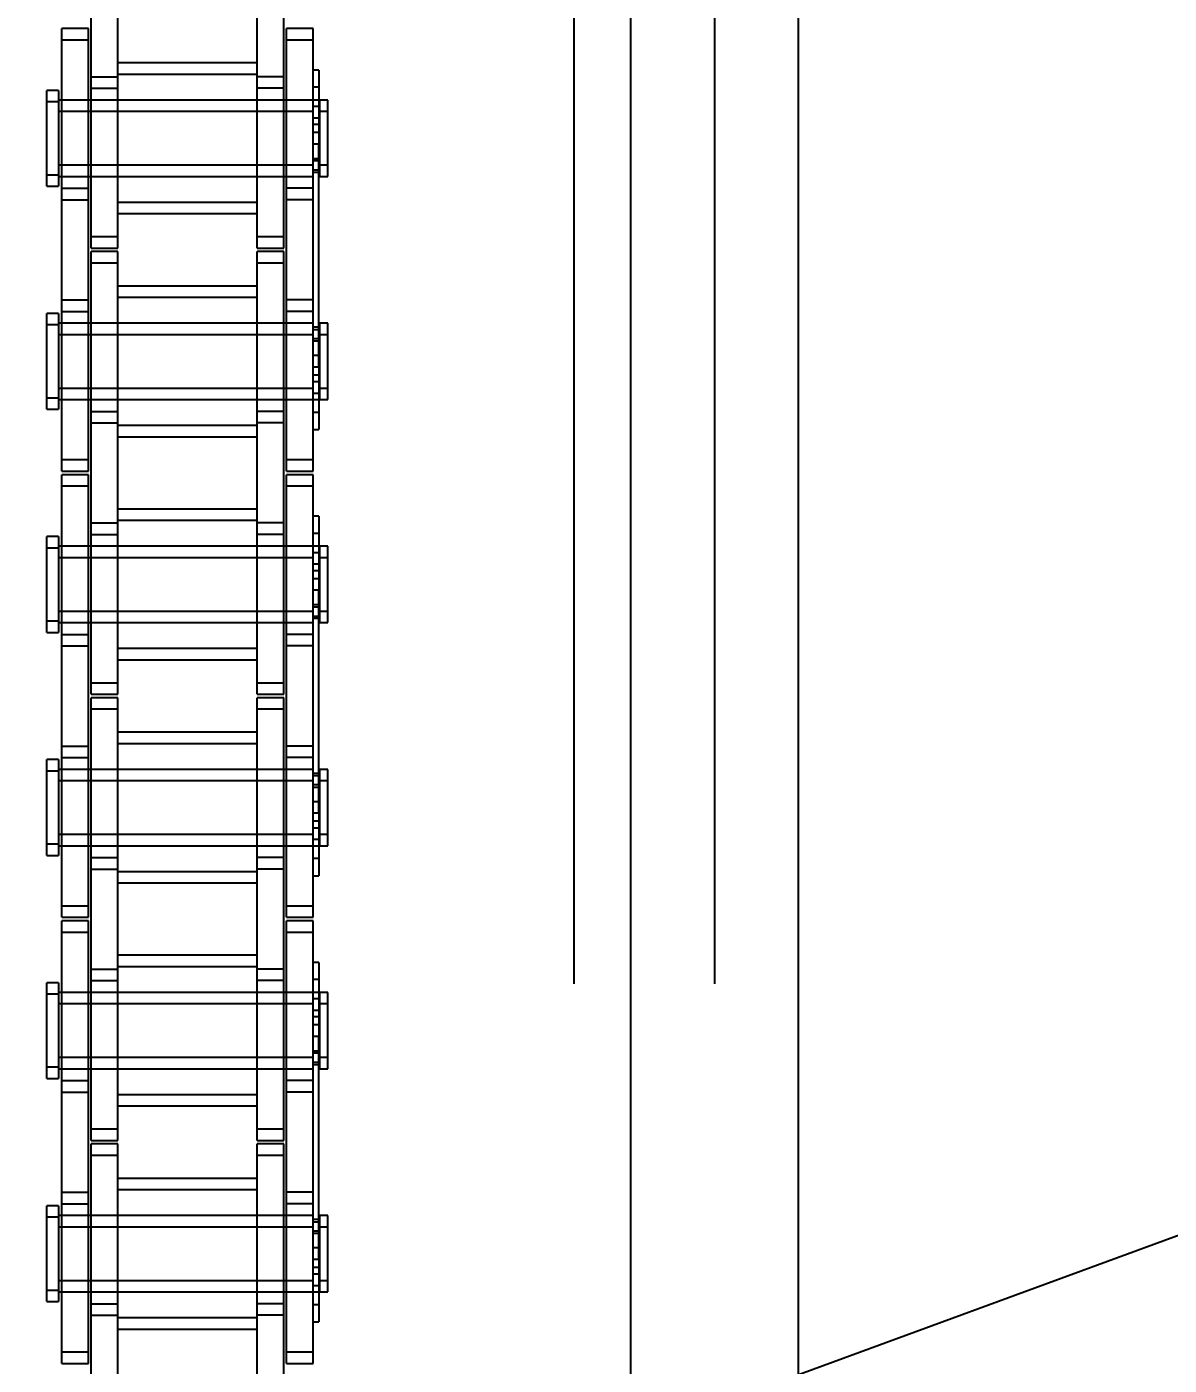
# Model space of a CAD drawing. Header units: metres. Extents: x 0 to 63075, y 0 to 44550.
# Drawn here: x 14014.6 to 14079.6, y 28807.8 to 28884 of the extents above; entities that cross this region are included whole.
import ezdxf

# ---------------------------------------------------------------- set-up
doc = ezdxf.new("R2010")
doc.units = ezdxf.units.M
doc.header["$LTSCALE"] = 75
doc.linetypes.add('HIDDEN2', pattern=[4.7625, 3.175, -1.5875])
for name, color, linetype in [('18_COTAS', 7, 'Continuous'), ('SDM', 7, 'Continuous'), ('SL1', 8, 'Continuous'), ('SL4', 4, 'Continuous'), ('ST1', 7, 'HIDDEN2')]:
    doc.layers.add(name, color=color, linetype=linetype)
doc.styles.add('ROMANS', font='ROMANS.SHX')
doc.dimstyles.new('75___1-75', dxfattribs={"dimscale": 75, "dimtxt": 2.5, "dimasz": 2, "dimexe": 1.5, "dimexo": 1, "dimgap": 0.5, "dimtad": 1, "dimdec": 0, "dimzin": 12, "dimtxsty": 'ROMANS', "dimcen": 0, "dimclrd": 256, "dimclre": 256, "dimclrt": 3, "dimazin": 3, "dimtfac": 1, "dimtdec": 0, "dimtmove": 0, "dimatfit": 0, "dimfxl": 1, "dimlwd": -1, "dimlwe": -1, "dimarcsym": 0})

# ---------------------------------------------------------------- blocks, each defined once
blk = doc.blocks.new('A$C1d93b9d1')
at = {"layer": 'SL1'}
h = blk.add_hatch(dxfattribs=at)
h.set_pattern_fill('_USER', color=256, scale=162.5, angle=45, style=0, pattern_type=0)
h.set_pattern_definition([(45, (-16661.6, -20824.6), (-114.90485, 114.90485), [])])
h.paths.add_polyline_path([(4898.082, 4636.318), (5948.734, 4636.318), (5901.607, 4542.064), (5682.606, 4461.672), (5480.238, 4248.214), (5366.579, 4226.037), (5244.603, 4278.708), (5081.045, 4469.988), (4934.12, 4553.153)])
blk.add_lwpolyline([(4898.082, 4636.318), (5948.734, 4636.318), (5901.607, 4542.064), (5682.606, 4461.672), (5480.238, 4248.214), (5366.579, 4226.037), (5244.603, 4278.708), (5081.045, 4469.988), (4934.12, 4553.153)], close=True, dxfattribs=at)
blk = doc.blocks.new('*D27')
at = {"layer": '18_COTAS', "transparency": 16777216}
for p, q in [((12131.24, 27878.333), (12131.24, 30705.371)), ((13913.74, 30509.566), (13913.74, 30705.371)), ((11981.24, 30592.871), (11122.311, 30592.871)), ((13913.74, 30592.871), (12131.24, 30592.871)), ((14063.74, 30592.871), (14213.74, 30592.871))]:
    blk.add_line(p, q, dxfattribs=at)
for points in [[(11981.24, 30617.871), (11981.24, 30567.871), (12131.24, 30592.871)], [(14063.74, 30617.871), (14063.74, 30567.871), (13913.74, 30592.871)]]:
    blk.add_solid(points, dxfattribs=at)
at = {"layer": 'Defpoints', "color": 0, "transparency": 16777216}
for p in [(13913.74, 30592.871), (13913.74, 30434.566), (12131.24, 27803.333)]:
    blk.add_point(p, dxfattribs=at)
at = {"layer": '18_COTAS', "color": 3, "transparency": 16777216, "insert": (11476.776, 30724.121), "char_height": 187.5, "attachment_point": 5, "style": 'ROMANS'}
blk.add_mtext('1782', dxfattribs=at)
blk = doc.blocks.new('A$C429c7d53')
at = {"layer": 'SL4'}
for p, q in [((328.24, 1009.763), (328.24, 2334.738)), ((337.765, 2334.738), (337.765, 1009.763))]:
    blk.add_line(p, q, dxfattribs=at)
at = {"layer": 'ST1'}
for p, q in [((325.002, 2334.738), (325.002, 1009.763)), ((328.24, 1009.763), (328.24, 2334.738)), ((333.002, 2334.738), (333.002, 1009.763)), ((297.515, 1790.411), (297.515, 1796.761)), ((299.035, 1790.411), (299.035, 1796.761)), ((306.965, 1790.411), (306.965, 1796.761)), ((308.485, 1790.411), (308.485, 1796.761)), ((295.843, 1793.156), (295.843, 1793.811)), ((297.363, 1793.811), (295.843, 1793.811)), ((297.363, 1793.156), (297.363, 1793.811)), ((308.637, 1793.156), (308.637, 1793.811)), ((310.157, 1793.811), (308.637, 1793.811)), ((310.157, 1793.156), (310.157, 1793.811)), ((295.843, 1784.061), (295.843, 1793.156)), ((297.363, 1793.156), (295.843, 1793.156)), ((297.363, 1784.061), (297.363, 1793.156)), ((308.637, 1784.061), (308.637, 1793.156)), ((310.157, 1793.156), (308.637, 1793.156)), ((310.157, 1784.061), (310.157, 1793.156)), ((306.965, 1791.851), (299.035, 1791.851)), ((297.515, 1791.066), (299.035, 1791.066)), ((306.965, 1791.196), (299.035, 1791.196)), ((308.485, 1791.066), (306.965, 1791.066)), ((310.489, 1791.443), (310.157, 1791.443)), ((310.489, 1791.443), (310.489, 1790.467)), ((295, 1789.635), (295, 1790.29)), ((295.658, 1790.29), (295, 1790.29)), ((295.658, 1790.29), (295.658, 1789.635)), ((297.515, 1790.411), (299.035, 1790.411)), ((297.515, 1781.316), (297.515, 1790.411)), ((299.035, 1781.316), (299.035, 1790.411)), ((308.485, 1790.411), (306.965, 1790.411)), ((306.965, 1781.316), (306.965, 1790.411)), ((308.485, 1781.316), (308.485, 1790.411)), ((310.489, 1790.467), (310.157, 1790.467)), ((310.489, 1790.467), (310.489, 1787.236)), ((295, 1784.838), (295, 1789.635)), ((295.658, 1789.635), (295, 1789.635)), ((310.157, 1789.736), (295.658, 1789.736)), ((295.658, 1789.635), (295.658, 1784.838)), ((297.363, 1789.736), (295.843, 1789.736)), ((299.035, 1789.736), (297.515, 1789.736)), ((306.965, 1789.736), (299.035, 1789.736)), ((308.485, 1789.736), (306.965, 1789.736)), ((310.489, 1789.736), (308.637, 1789.736)), ((310.526, 1789.367), (310.157, 1789.367)), ((310.526, 1789.736), (310.526, 1789.081)), ((311, 1789.736), (310.526, 1789.736)), ((311, 1789.081), (311, 1789.736)), ((310.157, 1789.081), (295.658, 1789.081)), ((297.363, 1789.081), (295.843, 1789.081)), ((299.035, 1789.081), (297.515, 1789.081)), ((306.965, 1789.081), (299.035, 1789.081)), ((308.485, 1789.081), (306.965, 1789.081)), ((310.157, 1789.081), (308.637, 1789.081)), ((310.526, 1788.712), (310.157, 1788.712)), ((310.526, 1789.081), (310.526, 1785.391)), ((311, 1789.081), (310.526, 1789.081)), ((311, 1785.391), (311, 1789.081)), ((310.489, 1788.343), (310.157, 1788.343)), ((310.489, 1787.891), (310.157, 1787.891)), ((310.489, 1787.236), (310.157, 1787.236)), ((310.489, 1774.536), (310.489, 1787.236)), ((310.157, 1786.415), (310.526, 1786.415)), ((310.489, 1786.272), (310.157, 1786.272)), ((295, 1785.493), (295.658, 1785.493)), ((295.658, 1786.046), (310.157, 1786.046)), ((295.658, 1785.391), (310.157, 1785.391)), ((295.843, 1786.046), (297.363, 1786.046)), ((295.843, 1785.391), (297.363, 1785.391)), ((297.515, 1786.046), (299.035, 1786.046)), ((297.515, 1785.391), (299.035, 1785.391)), ((299.035, 1786.046), (306.965, 1786.046)), ((299.035, 1785.391), (306.965, 1785.391)), ((306.965, 1786.046), (308.485, 1786.046)), ((306.965, 1785.391), (308.485, 1785.391)), ((308.637, 1786.046), (310.157, 1786.046)), ((308.637, 1785.391), (310.157, 1785.391)), ((310.157, 1785.76), (310.526, 1785.76)), ((310.489, 1785.617), (310.157, 1785.617)), ((310.526, 1786.046), (311, 1786.046)), ((310.526, 1785.391), (311, 1785.391)), ((295, 1784.838), (295.658, 1784.838)), ((295.843, 1784.716), (297.363, 1784.716)), ((310.157, 1784.716), (308.637, 1784.716)), ((295.843, 1784.061), (297.363, 1784.061)), ((295.843, 1777.711), (295.843, 1784.061)), ((297.363, 1777.711), (297.363, 1784.061)), ((299.035, 1783.931), (306.965, 1783.931)), ((310.157, 1784.061), (308.637, 1784.061)), ((308.637, 1777.711), (308.637, 1784.061)), ((310.157, 1777.711), (310.157, 1784.061)), ((299.035, 1783.276), (306.965, 1783.276)), ((297.515, 1781.971), (299.035, 1781.971)), ((306.965, 1781.971), (308.485, 1781.971)), ((297.515, 1781.316), (299.035, 1781.316)), ((297.515, 1780.456), (297.515, 1781.111)), ((299.035, 1781.111), (297.515, 1781.111)), ((299.035, 1780.456), (299.035, 1781.111)), ((306.965, 1781.316), (308.485, 1781.316)), ((306.965, 1780.456), (306.965, 1781.111)), ((308.485, 1781.111), (306.965, 1781.111)), ((308.485, 1780.456), (308.485, 1781.111)), ((297.515, 1771.361), (297.515, 1780.456)), ((299.035, 1780.456), (297.515, 1780.456)), ((299.035, 1771.361), (299.035, 1780.456)), ((306.965, 1771.361), (306.965, 1780.456)), ((308.485, 1780.456), (306.965, 1780.456)), ((308.485, 1771.361), (308.485, 1780.456)), ((306.965, 1779.151), (299.035, 1779.151)), ((295.843, 1778.366), (297.363, 1778.366)), ((306.965, 1778.496), (299.035, 1778.496)), ((310.157, 1778.366), (308.637, 1778.366)), ((295, 1776.935), (295, 1777.59)), ((295.658, 1777.59), (295, 1777.59)), ((295.658, 1777.59), (295.658, 1776.935)), ((310.157, 1777.036), (295.658, 1777.036)), ((295.843, 1777.711), (297.363, 1777.711)), ((295.843, 1768.616), (295.843, 1777.711)), ((297.363, 1777.036), (295.843, 1777.036)), ((297.363, 1768.616), (297.363, 1777.711)), ((299.035, 1777.036), (297.515, 1777.036)), ((306.965, 1777.036), (299.035, 1777.036)), ((308.485, 1777.036), (306.965, 1777.036)), ((310.157, 1777.711), (308.637, 1777.711)), ((308.637, 1768.616), (308.637, 1777.711)), ((310.157, 1777.036), (308.637, 1777.036)), ((310.157, 1768.616), (310.157, 1777.711)), ((310.526, 1777.036), (310.526, 1776.381)), ((311, 1777.036), (310.526, 1777.036)), ((311, 1776.381), (311, 1777.036)), ((295, 1772.138), (295, 1776.935)), ((295.658, 1776.935), (295, 1776.935)), ((295.658, 1776.935), (295.658, 1772.138)), ((310.157, 1776.381), (295.658, 1776.381)), ((297.363, 1776.381), (295.843, 1776.381)), ((299.035, 1776.381), (297.515, 1776.381)), ((306.965, 1776.381), (299.035, 1776.381)), ((308.485, 1776.381), (306.965, 1776.381)), ((310.157, 1776.381), (308.637, 1776.381)), ((310.489, 1776.81), (310.157, 1776.81)), ((310.526, 1776.667), (310.157, 1776.667)), ((310.526, 1776.381), (310.526, 1772.691)), ((311, 1776.381), (310.526, 1776.381)), ((311, 1772.691), (311, 1776.381)), ((310.489, 1776.155), (310.157, 1776.155)), ((310.526, 1776.012), (310.157, 1776.012)), ((310.489, 1775.191), (310.157, 1775.191)), ((310.489, 1774.536), (310.157, 1774.536)), ((310.489, 1774.084), (310.157, 1774.084)), ((310.489, 1774.536), (310.489, 1770.984)), ((295.658, 1773.346), (310.157, 1773.346)), ((295.843, 1773.346), (297.363, 1773.346)), ((297.515, 1773.346), (299.035, 1773.346)), ((299.035, 1773.346), (306.965, 1773.346)), ((306.965, 1773.346), (308.485, 1773.346)), ((308.637, 1773.346), (310.157, 1773.346)), ((310.157, 1773.715), (310.526, 1773.715)), ((310.526, 1773.346), (311, 1773.346)), ((295, 1772.793), (295.658, 1772.793)), ((295.658, 1772.691), (310.157, 1772.691)), ((295.843, 1772.691), (297.363, 1772.691)), ((297.515, 1772.691), (299.035, 1772.691)), ((299.035, 1772.691), (306.965, 1772.691)), ((306.965, 1772.691), (308.485, 1772.691)), ((308.637, 1772.691), (310.489, 1772.691)), ((310.157, 1773.06), (310.526, 1773.06)), ((310.526, 1772.691), (311, 1772.691)), ((295, 1772.138), (295.658, 1772.138)), ((297.515, 1772.016), (299.035, 1772.016)), ((308.485, 1772.016), (306.965, 1772.016)), ((310.489, 1771.96), (310.157, 1771.96)), ((297.515, 1771.361), (299.035, 1771.361)), ((297.515, 1765.011), (297.515, 1771.361)), ((299.035, 1765.011), (299.035, 1771.361)), ((299.035, 1771.231), (306.965, 1771.231)), ((308.485, 1771.361), (306.965, 1771.361)), ((306.965, 1765.011), (306.965, 1771.361)), ((308.485, 1765.011), (308.485, 1771.361)), ((310.157, 1770.984), (310.489, 1770.984)), ((299.035, 1770.576), (306.965, 1770.576)), ((295.843, 1769.271), (297.363, 1769.271)), ((295.843, 1768.616), (297.363, 1768.616)), ((308.637, 1769.271), (310.157, 1769.271)), ((308.637, 1768.616), (310.157, 1768.616)), ((295.843, 1767.756), (295.843, 1768.411)), ((297.363, 1768.411), (295.843, 1768.411)), ((297.363, 1767.756), (297.363, 1768.411)), ((308.637, 1767.756), (308.637, 1768.411)), ((310.157, 1768.411), (308.637, 1768.411)), ((310.157, 1767.756), (310.157, 1768.411)), ((295.843, 1758.661), (295.843, 1767.756)), ((297.363, 1767.756), (295.843, 1767.756)), ((297.363, 1758.661), (297.363, 1767.756)), ((308.637, 1758.661), (308.637, 1767.756)), ((310.157, 1767.756), (308.637, 1767.756)), ((310.157, 1758.661), (310.157, 1767.756)), ((306.965, 1766.451), (299.035, 1766.451)), ((297.515, 1765.666), (299.035, 1765.666)), ((306.965, 1765.796), (299.035, 1765.796)), ((308.485, 1765.666), (306.965, 1765.666)), ((310.489, 1766.043), (310.157, 1766.043)), ((310.489, 1766.043), (310.489, 1765.067)), ((295, 1764.235), (295, 1764.89)), ((295.658, 1764.89), (295, 1764.89)), ((295.658, 1764.89), (295.658, 1764.235)), ((297.515, 1765.011), (299.035, 1765.011)), ((297.515, 1755.916), (297.515, 1765.011)), ((299.035, 1755.916), (299.035, 1765.011)), ((308.485, 1765.011), (306.965, 1765.011)), ((306.965, 1755.916), (306.965, 1765.011)), ((308.485, 1755.916), (308.485, 1765.011)), ((310.489, 1765.067), (310.157, 1765.067)), ((310.489, 1765.067), (310.489, 1761.836)), ((295, 1759.438), (295, 1764.235)), ((295.658, 1764.235), (295, 1764.235)), ((310.157, 1764.336), (295.658, 1764.336)), ((295.658, 1764.235), (295.658, 1759.438)), ((297.363, 1764.336), (295.843, 1764.336)), ((299.035, 1764.336), (297.515, 1764.336)), ((306.965, 1764.336), (299.035, 1764.336)), ((308.485, 1764.336), (306.965, 1764.336)), ((310.489, 1764.336), (308.637, 1764.336)), ((310.526, 1764.336), (310.526, 1763.681)), ((311, 1764.336), (310.526, 1764.336)), ((311, 1763.681), (311, 1764.336)), ((310.157, 1763.681), (295.658, 1763.681)), ((297.363, 1763.681), (295.843, 1763.681)), ((299.035, 1763.681), (297.515, 1763.681)), ((306.965, 1763.681), (299.035, 1763.681)), ((308.485, 1763.681), (306.965, 1763.681)), ((310.157, 1763.681), (308.637, 1763.681)), ((310.526, 1763.967), (310.157, 1763.967)), ((310.526, 1763.312), (310.157, 1763.312)), ((310.526, 1763.681), (310.526, 1759.991)), ((311, 1763.681), (310.526, 1763.681)), ((311, 1759.991), (311, 1763.681)), ((310.489, 1762.943), (310.157, 1762.943)), ((310.489, 1762.491), (310.157, 1762.491)), ((310.489, 1761.836), (310.157, 1761.836)), ((310.489, 1749.136), (310.489, 1761.836)), ((310.157, 1761.015), (310.526, 1761.015)), ((295.658, 1760.646), (310.157, 1760.646)), ((295.843, 1760.646), (297.363, 1760.646)), ((297.515, 1760.646), (299.035, 1760.646)), ((299.035, 1760.646), (306.965, 1760.646)), ((306.965, 1760.646), (308.485, 1760.646)), ((308.637, 1760.646), (310.157, 1760.646)), ((310.489, 1760.872), (310.157, 1760.872)), ((310.157, 1760.36), (310.526, 1760.36)), ((310.526, 1760.646), (311, 1760.646)), ((295, 1760.093), (295.658, 1760.093)), ((295.658, 1759.991), (310.157, 1759.991)), ((295.843, 1759.991), (297.363, 1759.991)), ((297.515, 1759.991), (299.035, 1759.991)), ((299.035, 1759.991), (306.965, 1759.991)), ((306.965, 1759.991), (308.485, 1759.991)), ((308.637, 1759.991), (310.157, 1759.991)), ((310.489, 1760.217), (310.157, 1760.217)), ((310.526, 1759.991), (311, 1759.991)), ((295, 1759.438), (295.658, 1759.438)), ((295.843, 1759.316), (297.363, 1759.316)), ((310.157, 1759.316), (308.637, 1759.316)), ((295.843, 1758.661), (297.363, 1758.661)), ((295.843, 1752.311), (295.843, 1758.661)), ((297.363, 1752.311), (297.363, 1758.661)), ((299.035, 1758.531), (306.965, 1758.531)), ((310.157, 1758.661), (308.637, 1758.661)), ((308.637, 1752.311), (308.637, 1758.661)), ((310.157, 1752.311), (310.157, 1758.661)), ((299.035, 1757.876), (306.965, 1757.876)), ((297.515, 1756.571), (299.035, 1756.571)), ((306.965, 1756.571), (308.485, 1756.571)), ((297.515, 1755.916), (299.035, 1755.916)), ((297.515, 1755.056), (297.515, 1755.711)), ((299.035, 1755.711), (297.515, 1755.711)), ((299.035, 1755.056), (299.035, 1755.711)), ((306.965, 1755.916), (308.485, 1755.916)), ((306.965, 1755.056), (306.965, 1755.711)), ((308.485, 1755.711), (306.965, 1755.711)), ((308.485, 1755.056), (308.485, 1755.711)), ((297.515, 1745.961), (297.515, 1755.056)), ((299.035, 1755.056), (297.515, 1755.056)), ((299.035, 1745.961), (299.035, 1755.056)), ((306.965, 1745.961), (306.965, 1755.056)), ((308.485, 1755.056), (306.965, 1755.056)), ((308.485, 1745.961), (308.485, 1755.056)), ((306.965, 1753.751), (299.035, 1753.751)), ((295.843, 1752.966), (297.363, 1752.966)), ((306.965, 1753.096), (299.035, 1753.096)), ((310.157, 1752.966), (308.637, 1752.966)), ((295, 1751.535), (295, 1752.19)), ((295.658, 1752.19), (295, 1752.19)), ((295.658, 1752.19), (295.658, 1751.535)), ((295.843, 1752.311), (297.363, 1752.311)), ((295.843, 1743.216), (295.843, 1752.311)), ((297.363, 1743.216), (297.363, 1752.311)), ((310.157, 1752.311), (308.637, 1752.311)), ((308.637, 1743.216), (308.637, 1752.311)), ((310.157, 1743.216), (310.157, 1752.311)), ((295, 1746.738), (295, 1751.535)), ((295.658, 1751.535), (295, 1751.535)), ((310.157, 1751.636), (295.658, 1751.636)), ((295.658, 1751.535), (295.658, 1746.738)), ((297.363, 1751.636), (295.843, 1751.636)), ((299.035, 1751.636), (297.515, 1751.636)), ((306.965, 1751.636), (299.035, 1751.636)), ((308.485, 1751.636), (306.965, 1751.636)), ((310.157, 1751.636), (308.637, 1751.636)), ((310.489, 1751.41), (310.157, 1751.41)), ((310.526, 1751.267), (310.157, 1751.267)), ((310.526, 1751.636), (310.526, 1750.981)), ((311, 1751.636), (310.526, 1751.636)), ((311, 1750.981), (311, 1751.636)), ((310.157, 1750.981), (295.658, 1750.981)), ((297.363, 1750.981), (295.843, 1750.981)), ((299.035, 1750.981), (297.515, 1750.981)), ((306.965, 1750.981), (299.035, 1750.981)), ((308.485, 1750.981), (306.965, 1750.981)), ((310.157, 1750.981), (308.637, 1750.981)), ((310.489, 1750.755), (310.157, 1750.755)), ((310.526, 1750.612), (310.157, 1750.612)), ((310.526, 1750.981), (310.526, 1747.291)), ((311, 1750.981), (310.526, 1750.981)), ((311, 1747.291), (311, 1750.981)), ((310.489, 1749.791), (310.157, 1749.791)), ((310.489, 1749.136), (310.157, 1749.136)), ((310.489, 1749.136), (310.489, 1745.584)), ((310.489, 1748.684), (310.157, 1748.684)), ((310.157, 1748.315), (310.526, 1748.315)), ((295, 1747.393), (295.658, 1747.393)), ((295.658, 1747.946), (310.157, 1747.946)), ((295.658, 1747.291), (310.157, 1747.291)), ((295.843, 1747.946), (297.363, 1747.946)), ((295.843, 1747.291), (297.363, 1747.291)), ((297.515, 1747.946), (299.035, 1747.946)), ((297.515, 1747.291), (299.035, 1747.291)), ((299.035, 1747.946), (306.965, 1747.946)), ((299.035, 1747.291), (306.965, 1747.291)), ((306.965, 1747.946), (308.485, 1747.946)), ((306.965, 1747.291), (308.485, 1747.291)), ((308.637, 1747.946), (310.157, 1747.946)), ((308.637, 1747.291), (310.489, 1747.291)), ((310.157, 1747.66), (310.526, 1747.66)), ((310.526, 1747.946), (311, 1747.946)), ((310.526, 1747.291), (311, 1747.291)), ((295, 1746.738), (295.658, 1746.738)), ((297.515, 1746.616), (299.035, 1746.616)), ((308.485, 1746.616), (306.965, 1746.616)), ((310.489, 1746.56), (310.157, 1746.56)), ((297.515, 1745.961), (299.035, 1745.961)), ((297.515, 1739.611), (297.515, 1745.961)), ((299.035, 1739.611), (299.035, 1745.961)), ((299.035, 1745.831), (306.965, 1745.831)), ((308.485, 1745.961), (306.965, 1745.961)), ((306.965, 1739.611), (306.965, 1745.961)), ((308.485, 1739.611), (308.485, 1745.961)), ((299.035, 1745.176), (306.965, 1745.176)), ((310.157, 1745.584), (310.489, 1745.584)), ((295.843, 1743.871), (297.363, 1743.871)), ((308.637, 1743.871), (310.157, 1743.871)), ((295.843, 1743.216), (297.363, 1743.216)), ((295.843, 1742.356), (295.843, 1743.011)), ((297.363, 1743.011), (295.843, 1743.011)), ((297.363, 1742.356), (297.363, 1743.011)), ((308.637, 1743.216), (310.157, 1743.216)), ((308.637, 1742.356), (308.637, 1743.011)), ((310.157, 1743.011), (308.637, 1743.011)), ((310.157, 1742.356), (310.157, 1743.011)), ((295.843, 1733.261), (295.843, 1742.356)), ((297.363, 1742.356), (295.843, 1742.356)), ((297.363, 1733.261), (297.363, 1742.356)), ((308.637, 1733.261), (308.637, 1742.356)), ((310.157, 1742.356), (308.637, 1742.356)), ((310.157, 1733.261), (310.157, 1742.356)), ((306.965, 1741.051), (299.035, 1741.051)), ((310.489, 1740.643), (310.157, 1740.643)), ((310.489, 1740.643), (310.489, 1739.667)), ((297.515, 1740.266), (299.035, 1740.266)), ((306.965, 1740.396), (299.035, 1740.396)), ((308.485, 1740.266), (306.965, 1740.266)), ((310.489, 1739.667), (310.157, 1739.667)), ((310.489, 1739.667), (310.489, 1736.436)), ((295, 1738.835), (295, 1739.49)), ((295.658, 1739.49), (295, 1739.49)), ((295.658, 1739.49), (295.658, 1738.835)), ((310.157, 1738.936), (295.658, 1738.936)), ((297.363, 1738.936), (295.843, 1738.936)), ((297.515, 1739.611), (299.035, 1739.611)), ((297.515, 1730.516), (297.515, 1739.611)), ((299.035, 1738.936), (297.515, 1738.936)), ((299.035, 1730.516), (299.035, 1739.611)), ((306.965, 1738.936), (299.035, 1738.936)), ((308.485, 1739.611), (306.965, 1739.611)), ((306.965, 1730.516), (306.965, 1739.611)), ((308.485, 1738.936), (306.965, 1738.936)), ((308.485, 1730.516), (308.485, 1739.611)), ((310.489, 1738.936), (308.637, 1738.936)), ((310.526, 1738.936), (310.526, 1738.281)), ((311, 1738.936), (310.526, 1738.936)), ((311, 1738.281), (311, 1738.936)), ((295, 1734.038), (295, 1738.835)), ((295.658, 1738.835), (295, 1738.835)), ((295.658, 1738.835), (295.658, 1734.038)), ((310.157, 1738.281), (295.658, 1738.281)), ((297.363, 1738.281), (295.843, 1738.281)), ((299.035, 1738.281), (297.515, 1738.281)), ((306.965, 1738.281), (299.035, 1738.281)), ((308.485, 1738.281), (306.965, 1738.281)), ((310.157, 1738.281), (308.637, 1738.281)), ((310.526, 1738.567), (310.157, 1738.567)), ((310.526, 1738.281), (310.526, 1734.591)), ((311, 1738.281), (310.526, 1738.281)), ((311, 1734.591), (311, 1738.281)), ((310.526, 1737.912), (310.157, 1737.912)), ((310.489, 1737.543), (310.157, 1737.543)), ((310.489, 1737.091), (310.157, 1737.091)), ((310.489, 1736.436), (310.157, 1736.436)), ((310.489, 1723.736), (310.489, 1736.436)), ((295.658, 1735.246), (310.157, 1735.246)), ((295.843, 1735.246), (297.363, 1735.246)), ((297.515, 1735.246), (299.035, 1735.246)), ((299.035, 1735.246), (306.965, 1735.246)), ((306.965, 1735.246), (308.485, 1735.246)), ((308.637, 1735.246), (310.157, 1735.246)), ((310.157, 1735.615), (310.526, 1735.615)), ((310.489, 1735.472), (310.157, 1735.472)), ((310.526, 1735.246), (311, 1735.246)), ((295, 1734.693), (295.658, 1734.693)), ((295.658, 1734.591), (310.157, 1734.591)), ((295.843, 1734.591), (297.363, 1734.591)), ((297.515, 1734.591), (299.035, 1734.591)), ((299.035, 1734.591), (306.965, 1734.591)), ((306.965, 1734.591), (308.485, 1734.591)), ((308.637, 1734.591), (310.157, 1734.591)), ((310.157, 1734.96), (310.526, 1734.96)), ((310.489, 1734.817), (310.157, 1734.817)), ((310.526, 1734.591), (311, 1734.591)), ((295, 1734.038), (295.658, 1734.038)), ((295.843, 1733.916), (297.363, 1733.916)), ((310.157, 1733.916), (308.637, 1733.916)), ((295.843, 1733.261), (297.363, 1733.261)), ((295.843, 1726.911), (295.843, 1733.261)), ((297.363, 1726.911), (297.363, 1733.261)), ((299.035, 1733.131), (306.965, 1733.131)), ((310.157, 1733.261), (308.637, 1733.261)), ((308.637, 1726.911), (308.637, 1733.261)), ((310.157, 1726.911), (310.157, 1733.261)), ((299.035, 1732.476), (306.965, 1732.476)), ((297.515, 1731.171), (299.035, 1731.171)), ((297.515, 1730.516), (299.035, 1730.516)), ((306.965, 1731.171), (308.485, 1731.171)), ((306.965, 1730.516), (308.485, 1730.516)), ((297.515, 1729.656), (297.515, 1730.311)), ((299.035, 1730.311), (297.515, 1730.311)), ((299.035, 1729.656), (299.035, 1730.311)), ((306.965, 1729.656), (306.965, 1730.311)), ((308.485, 1730.311), (306.965, 1730.311)), ((308.485, 1729.656), (308.485, 1730.311)), ((297.515, 1720.561), (297.515, 1729.656)), ((299.035, 1729.656), (297.515, 1729.656)), ((299.035, 1720.561), (299.035, 1729.656)), ((306.965, 1720.561), (306.965, 1729.656)), ((308.485, 1729.656), (306.965, 1729.656)), ((308.485, 1720.561), (308.485, 1729.656)), ((306.965, 1728.351), (299.035, 1728.351)), ((295.843, 1727.566), (297.363, 1727.566)), ((306.965, 1727.696), (299.035, 1727.696)), ((310.157, 1727.566), (308.637, 1727.566)), ((295, 1726.135), (295, 1726.79)), ((295.658, 1726.79), (295, 1726.79)), ((295.658, 1726.79), (295.658, 1726.135)), ((295.843, 1726.911), (297.363, 1726.911)), ((295.843, 1717.816), (295.843, 1726.911)), ((297.363, 1717.816), (297.363, 1726.911)), ((310.157, 1726.911), (308.637, 1726.911)), ((308.637, 1717.816), (308.637, 1726.911)), ((310.157, 1717.816), (310.157, 1726.911)), ((295, 1721.338), (295, 1726.135)), ((295.658, 1726.135), (295, 1726.135)), ((310.157, 1726.236), (295.658, 1726.236)), ((295.658, 1726.135), (295.658, 1721.338)), ((297.363, 1726.236), (295.843, 1726.236)), ((299.035, 1726.236), (297.515, 1726.236)), ((306.965, 1726.236), (299.035, 1726.236)), ((308.485, 1726.236), (306.965, 1726.236)), ((310.157, 1726.236), (308.637, 1726.236)), ((310.489, 1726.01), (310.157, 1726.01)), ((310.526, 1726.236), (310.526, 1725.581)), ((311, 1726.236), (310.526, 1726.236)), ((311, 1725.581), (311, 1726.236)), ((310.157, 1725.581), (295.658, 1725.581)), ((297.363, 1725.581), (295.843, 1725.581)), ((299.035, 1725.581), (297.515, 1725.581)), ((306.965, 1725.581), (299.035, 1725.581)), ((308.485, 1725.581), (306.965, 1725.581)), ((310.157, 1725.581), (308.637, 1725.581)), ((310.526, 1725.867), (310.157, 1725.867)), ((310.489, 1725.355), (310.157, 1725.355)), ((310.526, 1725.212), (310.157, 1725.212)), ((310.526, 1725.581), (310.526, 1721.891)), ((311, 1725.581), (310.526, 1725.581)), ((311, 1721.891), (311, 1725.581)), ((310.489, 1724.391), (310.157, 1724.391)), ((310.489, 1723.736), (310.157, 1723.736)), ((310.489, 1723.736), (310.489, 1720.184)), ((310.489, 1723.284), (310.157, 1723.284)), ((310.157, 1722.915), (310.526, 1722.915)), ((295.658, 1722.546), (310.157, 1722.546)), ((295.843, 1722.546), (297.363, 1722.546)), ((297.515, 1722.546), (299.035, 1722.546)), ((299.035, 1722.546), (306.965, 1722.546)), ((306.965, 1722.546), (308.485, 1722.546)), ((308.637, 1722.546), (310.157, 1722.546)), ((310.157, 1722.26), (310.526, 1722.26)), ((310.526, 1722.546), (311, 1722.546)), ((295, 1721.993), (295.658, 1721.993)), ((295.658, 1721.891), (310.157, 1721.891)), ((295.843, 1721.891), (297.363, 1721.891)), ((297.515, 1721.891), (299.035, 1721.891)), ((299.035, 1721.891), (306.965, 1721.891)), ((306.965, 1721.891), (308.485, 1721.891)), ((308.637, 1721.891), (310.489, 1721.891)), ((310.526, 1721.891), (311, 1721.891)), ((295, 1721.338), (295.658, 1721.338)), ((297.515, 1721.216), (299.035, 1721.216)), ((308.485, 1721.216), (306.965, 1721.216)), ((310.489, 1721.16), (310.157, 1721.16)), ((297.515, 1720.561), (299.035, 1720.561)), ((297.515, 1714.211), (297.515, 1720.561)), ((299.035, 1714.211), (299.035, 1720.561)), ((299.035, 1720.431), (306.965, 1720.431)), ((308.485, 1720.561), (306.965, 1720.561)), ((306.965, 1714.211), (306.965, 1720.561)), ((308.485, 1714.211), (308.485, 1720.561)), ((310.157, 1720.184), (310.489, 1720.184)), ((299.035, 1719.776), (306.965, 1719.776)), ((295.843, 1718.471), (297.363, 1718.471)), ((308.637, 1718.471), (310.157, 1718.471)), ((295.843, 1717.816), (297.363, 1717.816)), ((308.637, 1717.816), (310.157, 1717.816))]:
    blk.add_line(p, q, dxfattribs=at)

msp = doc.modelspace()

# ---------------------------------------------------------------- block references
at = {"layer": 'SDM'}
for name, p in [('A$C1d93b9d1', (8259.513, 24302.833)), ('A$C429c7d53', (13720.74, 27090.066))]:
    msp.add_blockref(name, p, dxfattribs=at)

# ---------------------------------------------------------------- dimensions: what is measured, and where the dimension line sits
at = {"layer": '18_COTAS'}
dim = msp.add_linear_dim(base=(13913.739964506, 30592.871167243), p1=(12131.239964508, 27803.333456501), p2=(13913.739964506, 30434.565956577), dimstyle='75___1-75', dxfattribs=at)
dim.commit()
dim.dimension.update_dxf_attribs({"geometry": '*D27', "text_midpoint": (11476.775678793, 30592.871167243), "dimtype": 160})

doc.saveas('drawing.dxf')
